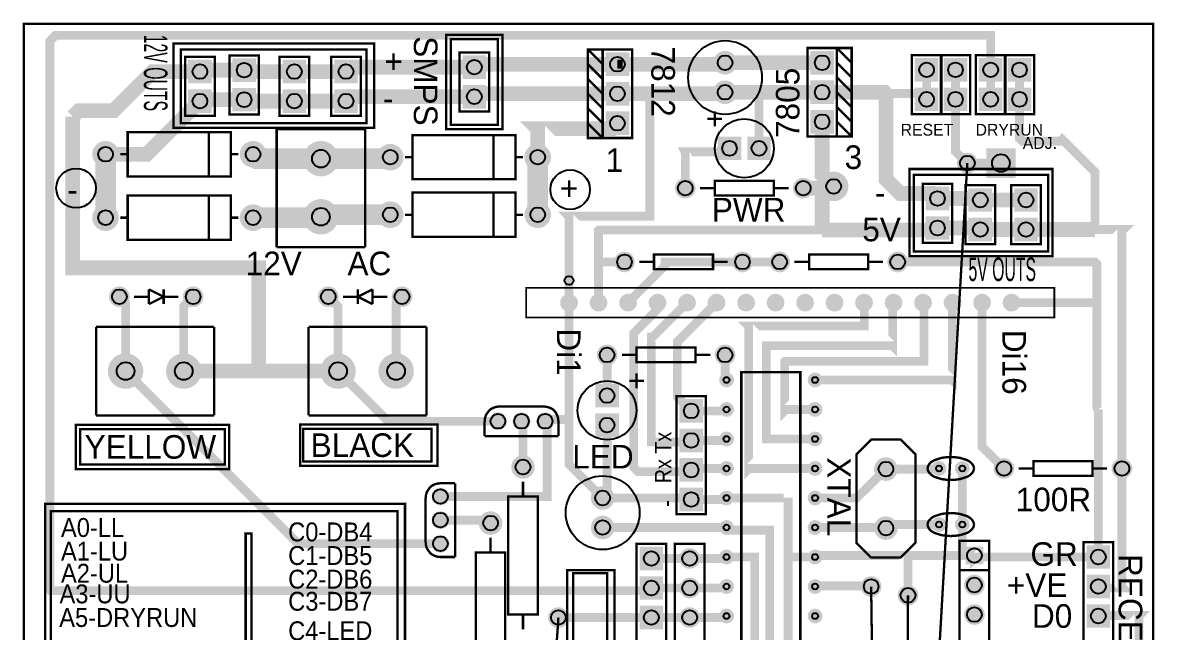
# Model space of a CAD drawing. Extents: x -4.21 to 4.21, y -2.67 to 2.66.
# Drawn here: x -4.207 to -0.371, y 0.598 to 2.661 of the extents above; entities that cross this region are included whole.
import ezdxf

# ---------------------------------------------------------------- set-up
doc = ezdxf.new("R2010")
doc.units = 0
doc.layers.get('0').update_dxf_attribs({"linetype": 'CONTINUOUS'})

# ---------------------------------------------------------------- blocks, each defined once
blk = doc.blocks.new('EPAD')
at = {"const_width": 0.5}
blk.add_lwpolyline([(-0.25, 0, 1), (0.25, 0, 1)], format="xyb", close=True, dxfattribs=at)
blk = doc.blocks.new('RPAD')
blk.add_trace([(-0.5, -0.5), (-0.5, 0.5), (0.5, -0.5), (0.5, 0.5)])

msp = doc.modelspace()

# ---------------------------------------------------------------- linework, layer by layer
for points, const_width in [([(-4.203, -2.657), (-0.375, -2.657), (-0.375, 2.657), (-4.203, 2.657), (-4.203, -2.657)], 0.008), ([(-0.926, 2.501), (-0.926, 2.618), (-4.096, 2.618), (-4.115, 2.598), (-4.115, 0.739), (-4.113, 0.736), (-2.371, 0.736)], 0.03), ([(-2.771, 2.3), (-2.581, 2.3), (-2.581, 2.62), (-2.771, 2.62), (-2.771, 2.3)], 0.008), ([(-2.756, 2.315), (-2.596, 2.315), (-2.596, 2.605), (-2.756, 2.605), (-2.756, 2.315)], 0.008), ([(-3.696, 2.305), (-3.016, 2.305), (-3.016, 2.59), (-3.696, 2.59), (-3.696, 2.305)], 0.008), ([(-3.671, 2.32), (-3.041, 2.32), (-3.041, 2.57), (-3.671, 2.57), (-3.671, 2.32)], 0.008), ([(-2.241, 2.27), (-2.141, 2.27), (-2.141, 2.57), (-2.241, 2.57), (-2.241, 2.27), (-2.291, 2.27), (-2.291, 2.57), (-2.241, 2.57)], 0.008), ([(-2.241, 2.52), (-2.291, 2.57)], 0.008), ([(-1.547, 2.275), (-1.447, 2.275), (-1.447, 2.575), (-1.547, 2.575), (-1.547, 2.275)], 0.008), ([(-1.447, 2.575), (-1.397, 2.575), (-1.397, 2.275), (-1.447, 2.275)], 0.008), ([(-1.447, 2.575), (-1.397, 2.525)], 0.008), ([(-2.676, 2.51), (-3.096, 2.51), (-3.111, 2.495), (-3.286, 2.495), (-3.451, 2.495), (-3.456, 2.5), (-3.601, 2.5), (-3.606, 2.495), (-3.766, 2.495), (-3.898, 2.363), (-4.016, 2.363), (-4.037, 2.342)], 0.05), ([(-3.656, 2.345), (-3.556, 2.345), (-3.556, 2.545), (-3.656, 2.545), (-3.656, 2.345)], 0.008), ([(-3.506, 2.35), (-3.406, 2.35), (-3.406, 2.55), (-3.506, 2.55), (-3.506, 2.35)], 0.008), ([(-3.336, 2.345), (-3.236, 2.345), (-3.236, 2.545), (-3.336, 2.545), (-3.336, 2.345)], 0.008), ([(-3.161, 2.345), (-3.061, 2.345), (-3.061, 2.545), (-3.161, 2.545), (-3.161, 2.345)], 0.008), ([(-2.726, 2.36), (-2.626, 2.36), (-2.626, 2.56), (-2.726, 2.56), (-2.726, 2.36)], 0.008), ([(-2.191, 2.52), (-2.666, 2.52), (-2.676, 2.51)], 0.05), ([(-2.191, 2.52), (-2.173, 2.52)], 0.03), ([(-2.173, 2.52), (-1.831, 2.52), (-1.826, 2.525)], 0.05), ([(-1.826, 2.525), (-1.497, 2.525)], 0.05), ([(-1.193, 2.351), (-1.093, 2.351), (-1.093, 2.551), (-1.193, 2.551), (-1.193, 2.351)], 0.008), ([(-1.095, 2.351), (-0.995, 2.351), (-0.995, 2.551), (-1.095, 2.551), (-1.095, 2.351)], 0.008), ([(-0.976, 2.351), (-0.876, 2.351), (-0.876, 2.551), (-0.976, 2.551), (-0.976, 2.351)], 0.008), ([(-0.878, 2.351), (-0.778, 2.351), (-0.778, 2.551), (-0.878, 2.551), (-0.878, 2.351)], 0.008), ([(-2.241, 2.47), (-2.291, 2.52)], 0.008), ([(-1.447, 2.525), (-1.397, 2.475)], 0.008), ([(-1.143, 2.501), (-1.143, 2.401)], 0.03), ([(-1.045, 2.501), (-1.045, 2.401)], 0.03), ([(-0.926, 2.501), (-0.926, 2.401)], 0.03), ([(-0.828, 2.501), (-0.828, 2.401), (-0.828, 2.269), (-0.818, 2.259), (-0.688, 2.259), (-0.683, 2.265), (-0.572, 2.154), (-0.572, 1.96)], 0.03), ([(-2.241, 2.42), (-2.291, 2.47)], 0.008), ([(-1.447, 2.475), (-1.397, 2.425)], 0.008), ([(-2.676, 2.41), (-3.096, 2.41), (-3.111, 2.395), (-3.286, 2.395), (-3.451, 2.395), (-3.456, 2.4), (-3.601, 2.4), (-3.606, 2.395), (-3.786, 2.215), (-3.926, 2.215)], 0.05), ([(-2.191, 2.42), (-2.666, 2.42), (-2.676, 2.41)], 0.05), ([(-2.355, 1.712), (-2.355, 2.004), (-2.356, 2.005), (-2.081, 2.005), (-2.081, 2.413), (-2.074, 2.42)], 0.03), ([(-2.241, 2.37), (-2.291, 2.42)], 0.008), ([(-2.191, 2.42), (-2.074, 2.42), (-1.831, 2.42), (-1.826, 2.425)], 0.05), ([(-2.191, 2.421), (-2.191, 2.42)], 0.05), ([(-1.826, 2.425), (-1.719, 2.425)], 0.05), ([(-1.719, 2.425), (-1.497, 2.425)], 0.05), ([(-1.711, 2.235), (-1.711, 2.416), (-1.719, 2.425)], 0.03), ([(-1.497, 2.425), (-1.285, 2.425), (-1.281, 2.421)], 0.05), ([(-1.447, 2.425), (-1.397, 2.375)], 0.008), ([(-1.281, 2.421), (-1.281, 2.13), (-1.233, 2.082), (-1.122, 2.082), (-1.106, 2.065), (-0.966, 2.065), (-0.961, 2.06), (-0.806, 2.06)], 0.05), ([(-1.281, 2.421), (-1.163, 2.421), (-1.143, 2.401)], 0.03), ([(-1.447, 2.375), (-1.397, 2.325)], 0.008), ([(-1.045, 2.401), (-1.045, 2.224), (-1.005, 2.185)], 0.03), ([(-4.037, 2.342), (-4.037, 1.83), (-3.407, 1.83), (-3.407, 1.48)], 0.05), ([(-2.461, 2.205), (-2.461, 2.301), (-2.462, 2.302), (-2.208, 2.302), (-2.191, 2.32)], 0.05), ([(-2.241, 2.32), (-2.291, 2.37)], 0.008), ([(-1.861, 2.36), (-1.861, 2.31)], 0.008), ([(-1.497, 2.325), (-1.497, 2.145), (-1.458, 2.106)], 0.05), ([(-3.346, 2.3), (-3.046, 2.3)], 0.008), ([(-3.346, 2.3), (-3.346, 1.9)], 0.008), ([(-3.046, 2.3), (-3.046, 1.9)], 0.008), ([(-2.241, 2.27), (-2.291, 2.32)], 0.008), ([(-1.886, 2.335), (-1.836, 2.335)], 0.008), ([(-1.447, 2.325), (-1.397, 2.275)], 0.008), ([(-3.851, 2.14), (-3.501, 2.14), (-3.501, 2.29), (-3.851, 2.29), (-3.851, 2.14)], 0.008), ([(-3.576, 2.29), (-3.576, 2.14)], 0.008), ([(-2.886, 2.13), (-2.536, 2.13), (-2.536, 2.28), (-2.886, 2.28), (-2.886, 2.13)], 0.008), ([(-2.611, 2.28), (-2.611, 2.13)], 0.008), ([(-3.926, 2.215), (-3.926, 2)], 0.07), ([(-3.196, 2.2), (-3.411, 2.2), (-3.426, 2.215)], 0.07), ([(-3.196, 2.2), (-2.966, 2.2), (-2.961, 2.205)], 0.07), ([(-2.461, 2.205), (-2.461, 2.01)], 0.07), ([(-1.961, 2.1), (-1.961, 2.221), (-1.962, 2.223), (-1.823, 2.223), (-1.811, 2.235)], 0.03), ([(-3.876, 2.215), (-3.851, 2.215)], 0.008), ([(-3.476, 2.215), (-3.501, 2.215)], 0.008), ([(-2.911, 2.205), (-2.886, 2.205)], 0.008), ([(-2.511, 2.205), (-2.536, 2.205)], 0.008), ([(-1.005, 2.185), (-1.123, 0.137)], 0.008), ([(-1.005, 2.185), (-0.891, 2.185), (-0.891, 2.185)], 0.03), ([(-1.201, 1.87), (-0.716, 1.87), (-0.716, 2.165), (-1.201, 2.165), (-1.201, 1.87)], 0.008), ([(-1.186, 1.885), (-0.731, 1.885), (-0.731, 2.145), (-1.186, 2.145), (-1.186, 1.885)], 0.008), ([(-1.861, 2.075), (-1.661, 2.075), (-1.661, 2.125), (-1.861, 2.125), (-1.861, 2.075)], 0.008), ([(-1.561, 2.1), (-1.505, 2.1), (-1.464, 2.1), (-1.458, 2.106)], 0.05), ([(-1.497, 1.958), (-1.497, 2.092), (-1.505, 2.1)], 0.05), ([(-1.156, 1.915), (-1.056, 1.915), (-1.056, 2.115), (-1.156, 2.115), (-1.156, 1.915)], 0.008), ([(-1.011, 1.91), (-0.911, 1.91), (-0.911, 2.11), (-1.011, 2.11), (-1.011, 1.91)], 0.008), ([(-0.856, 1.91), (-0.756, 1.91), (-0.756, 2.11), (-0.856, 2.11), (-0.856, 1.91)], 0.008), ([(-3.851, 1.925), (-3.501, 1.925), (-3.501, 2.075), (-3.851, 2.075), (-3.851, 1.925)], 0.008), ([(-3.576, 2.075), (-3.576, 1.925)], 0.008), ([(-2.886, 1.935), (-2.536, 1.935), (-2.536, 2.085), (-2.886, 2.085), (-2.886, 1.935)], 0.008), ([(-2.611, 2.085), (-2.611, 1.935)], 0.008), ([(-1.911, 2.1), (-1.861, 2.1)], 0.008), ([(-1.661, 2.1), (-1.611, 2.1)], 0.008), ([(-3.426, 2), (-3.199, 2), (-3.196, 2.003)], 0.07), ([(-2.961, 2.01), (-3.189, 2.01), (-3.196, 2.003)], 0.07), ([(-3.876, 2), (-3.851, 2)], 0.008), ([(-3.476, 2), (-3.501, 2)], 0.008), ([(-2.911, 2.01), (-2.886, 2.01)], 0.008), ([(-2.511, 2.01), (-2.536, 2.01)], 0.008), ([(-2.255, 1.853), (-2.255, 1.957), (-2.254, 1.958), (-1.497, 1.958)], 0.03), ([(-1.497, 1.958), (-1.113, 1.958), (-1.106, 1.965), (-0.966, 1.965), (-0.961, 1.96), (-0.806, 1.96), (-0.572, 1.96)], 0.05), ([(-0.481, 1.15), (-0.481, 1.955), (-0.476, 1.96), (-0.572, 1.96)], 0.03), ([(-3.046, 1.9), (-3.346, 1.9)], 0.008), ([(-2.255, 1.712), (-2.255, 1.84), (-2.255, 1.84), (-2.255, 1.853)], 0.03), ([(-2.167, 1.85), (-2.244, 1.85), (-2.255, 1.84)], 0.03), ([(-2.155, 1.712), (-2.029, 1.838), (-2.029, 1.85), (-1.767, 1.85)], 0.03), ([(-2.067, 1.85), (-2.117, 1.85)], 0.008), ([(-2.067, 1.825), (-1.867, 1.825), (-1.867, 1.875), (-2.067, 1.875), (-2.067, 1.825)], 0.008), ([(-1.817, 1.85), (-1.867, 1.85)], 0.008), ([(-1.767, 1.85), (-1.641, 1.85), (-1.64, 1.85), (-1.622, 1.832)], 0.03), ([(-1.541, 1.85), (-1.591, 1.85)], 0.008), ([(-1.541, 1.825), (-1.341, 1.825), (-1.341, 1.875), (-1.541, 1.875), (-1.541, 1.825)], 0.008), ([(-1.291, 1.85), (-1.341, 1.85)], 0.008), ([(-1.241, 1.85), (-0.573, 1.85), (-0.566, 1.843), (-0.566, 1.703)], 0.03), ([(-2.5, 1.662), (-0.71, 1.662), (-0.71, 1.762), (-2.5, 1.762), (-2.5, 1.662)], 0.006), ([(-3.858, 1.48), (-3.858, 1.711), (-3.879, 1.732)], 0.03), ([(-3.829, 1.732), (-3.779, 1.732)], 0.008), ([(-3.779, 1.757), (-3.779, 1.707)], 0.008), ([(-3.779, 1.757), (-3.729, 1.732)], 0.008), ([(-3.779, 1.707), (-3.729, 1.732)], 0.008), ([(-3.729, 1.757), (-3.729, 1.707)], 0.008), ([(-3.729, 1.732), (-3.679, 1.732)], 0.008), ([(-3.661, 1.48), (-3.661, 1.7), (-3.629, 1.732)], 0.03), ([(-3.138, 1.48), (-3.138, 1.699), (-3.171, 1.732)], 0.03), ([(-3.071, 1.732), (-3.121, 1.732)], 0.008), ([(-3.021, 1.757), (-3.071, 1.732)], 0.008), ([(-3.071, 1.707), (-3.071, 1.757)], 0.008), ([(-3.021, 1.707), (-3.071, 1.732)], 0.008), ([(-3.021, 1.707), (-3.021, 1.757)], 0.008), ([(-2.971, 1.732), (-3.021, 1.732)], 0.008), ([(-2.941, 1.48), (-2.941, 1.711), (-2.921, 1.732)], 0.03), ([(-2.355, 1.712), (-2.355, 1.319), (-2.358, 1.316), (-2.429, 1.316), (-2.436, 1.31)], 0.03), ([(-2.055, 1.712), (-2.055, 1.69), (-2.136, 1.608), (-2.136, 1.154), (-2.121, 1.139), (-1.947, 1.139), (-1.941, 1.145)], 0.03), ([(-1.955, 1.712), (-2.072, 1.595), (-2.076, 1.595), (-2.076, 1.24), (-1.946, 1.24), (-1.941, 1.245)], 0.03), ([(-1.855, 1.712), (-1.988, 1.579), (-1.988, 1.393), (-1.941, 1.345)], 0.03), ([(-1.521, 1.15), (-1.745, 1.15), (-1.746, 1.149), (-1.746, 1.632), (-1.747, 1.633), (-1.354, 1.633), (-1.354, 1.711), (-1.355, 1.712)], 0.03), ([(-1.521, 1.25), (-1.686, 1.25), (-1.686, 1.25), (-1.686, 1.566), (-1.259, 1.566), (-1.258, 1.565), (-1.258, 1.709), (-1.255, 1.712)], 0.03), ([(-1.521, 1.35), (-1.619, 1.35), (-1.624, 1.345), (-1.624, 1.512), (-1.623, 1.513), (-1.152, 1.513), (-1.152, 1.71), (-1.155, 1.712)], 0.03), ([(-1.521, 1.45), (-1.057, 1.45), (-1.056, 1.449), (-1.056, 1.711), (-1.055, 1.712)], 0.03), ([(-0.955, 1.712), (-0.955, 1.224), (-0.881, 1.15)], 0.03), ([(-0.855, 1.712), (-0.576, 1.712), (-0.566, 1.703)], 0.03), ([(-0.566, 1.703), (-0.566, 1.377), (-0.566, 1.356), (-0.561, 1.35)], 0.03), ([(-3.958, 1.33), (-3.958, 1.63)], 0.008), ([(-3.958, 1.63), (-3.558, 1.63)], 0.008), ([(-3.558, 1.63), (-3.558, 1.33)], 0.008), ([(-3.238, 1.33), (-3.238, 1.63)], 0.008), ([(-3.238, 1.63), (-2.838, 1.63)], 0.008), ([(-2.838, 1.63), (-2.838, 1.33)], 0.008), ([(-2.226, 1.397), (-2.226, 1.535)], 0.03), ([(-2.176, 1.535), (-2.126, 1.535)], 0.008), ([(-2.126, 1.51), (-1.926, 1.51), (-1.926, 1.56), (-2.126, 1.56), (-2.126, 1.51)], 0.008), ([(-1.926, 1.535), (-1.876, 1.535)], 0.008), ([(-1.826, 1.535), (-1.826, 1.455), (-1.821, 1.45)], 0.03), ([(-3.661, 1.48), (-3.407, 1.48), (-3.138, 1.48)], 0.05), ([(-2.791, 0.895), (-3.273, 0.895), (-3.858, 1.48)], 0.03), ([(-2.596, 1.31), (-2.968, 1.31), (-3.138, 1.48)], 0.03), ([(-2.126, 1.472), (-2.126, 1.422)], 0.008), ([(-1.571, 0.126), (-1.571, 1.476), (-1.771, 1.476), (-1.771, 0.126)], 0.008), ([(-2.101, 1.447), (-2.151, 1.447)], 0.008), ([(-1.991, 0.995), (-1.891, 0.995), (-1.891, 1.395), (-1.991, 1.395), (-1.991, 0.995)], 0.008), ([(-2.641, 1.31), (-2.64, 1.32), (-2.637, 1.33), (-2.632, 1.338), (-2.626, 1.346), (-2.619, 1.352), (-2.611, 1.356), (-2.601, 1.359), (-2.591, 1.36)], 0.008), ([(-2.591, 1.36), (-2.441, 1.36)], 0.008), ([(-2.391, 1.26), (-2.391, 1.31), (-2.392, 1.32), (-2.395, 1.33), (-2.399, 1.338), (-2.405, 1.346), (-2.412, 1.352), (-2.421, 1.356), (-2.431, 1.359), (-2.441, 1.36)], 0.008), ([(-1.941, 1.345), (-1.826, 1.345), (-1.821, 1.35)], 0.03), ([(-0.561, 0.85), (-0.561, 1.35)], 0.03), ([(-3.958, 1.33), (-3.558, 1.33)], 0.008), ([(-3.238, 1.33), (-2.838, 1.33)], 0.008), ([(-2.791, 1.055), (-2.429, 1.055), (-2.429, 1.055), (-2.429, 1.304), (-2.436, 1.31)], 0.03), ([(-2.641, 1.26), (-2.641, 1.31)], 0.008), ([(-2.511, 1.155), (-2.511, 1.305), (-2.516, 1.31)], 0.03), ([(-2.355, 1.319), (-2.355, 1.164), (-2.241, 1.05)], 0.03), ([(-2.226, 1.297), (-2.226, 1.065), (-2.241, 1.05), (-1.946, 1.05), (-1.941, 1.045), (-1.826, 1.045), (-1.821, 1.05)], 0.03), ([(-4.027, 1.148), (-3.507, 1.148), (-3.507, 1.298), (-4.027, 1.298), (-4.027, 1.148)], 0.008), ([(-4.012, 1.163), (-3.522, 1.163), (-3.522, 1.283), (-4.012, 1.283), (-4.012, 1.163)], 0.008), ([(-3.266, 1.159), (-2.801, 1.159), (-2.801, 1.299), (-3.266, 1.299), (-3.266, 1.159)], 0.008), ([(-3.256, 1.174), (-2.821, 1.174), (-2.821, 1.284), (-3.256, 1.284), (-3.256, 1.174)], 0.008), ([(-2.391, 1.26), (-2.641, 1.26)], 0.008), ([(-1.941, 1.245), (-1.826, 1.245), (-1.821, 1.25)], 0.03), ([(-1.181, 1.198), (-1.181, 0.898), (-1.231, 0.848), (-1.331, 0.848), (-1.381, 0.898), (-1.381, 1.198), (-1.331, 1.248), (-1.231, 1.248), (-1.181, 1.198)], 0.008), ([(-1.14, 1.15), (-1.138, 1.158), (-1.134, 1.165), (-1.127, 1.172), (-1.117, 1.178), (-1.105, 1.182), (-1.092, 1.186), (-1.077, 1.188), (-1.061, 1.189)], 0.008), ([(-0.982, 1.15), (-0.984, 1.158), (-0.988, 1.165), (-0.995, 1.172), (-1.005, 1.178), (-1.017, 1.182), (-1.03, 1.186), (-1.045, 1.188), (-1.061, 1.189)], 0.008), ([(-1.821, 1.15), (-1.936, 1.15), (-1.941, 1.145)], 0.03), ([(-1.521, 1.05), (-1.38, 1.05), (-1.281, 1.148)], 0.03), ([(-1.281, 1.148), (-1.102, 1.148), (-1.101, 1.15)], 0.03), ([(-1.14, 1.15), (-1.138, 1.142), (-1.134, 1.135), (-1.127, 1.128), (-1.117, 1.122), (-1.105, 1.118), (-1.092, 1.114), (-1.077, 1.112), (-1.061, 1.111)], 0.008), ([(-0.982, 1.15), (-0.984, 1.142), (-0.988, 1.135), (-0.995, 1.128), (-1.005, 1.122), (-1.017, 1.118), (-1.03, 1.114), (-1.045, 1.112), (-1.061, 1.111)], 0.008), ([(-1.022, 1.15), (-1.022, 0.96), (-1.022, 0.859), (-1.026, 0.855)], 0.03), ([(-0.831, 1.15), (-0.781, 1.15)], 0.008), ([(-0.781, 1.125), (-0.581, 1.125), (-0.581, 1.175), (-0.781, 1.175), (-0.781, 1.125)], 0.008), ([(-0.581, 1.15), (-0.531, 1.15)], 0.008), ([(-0.481, 1.15), (-0.481, 0.748), (-0.478, 0.745), (-0.556, 0.745), (-0.561, 0.75)], 0.03), ([(-2.741, 1.1), (-2.791, 1.1), (-2.801, 1.099), (-2.811, 1.096), (-2.819, 1.092), (-2.826, 1.086), (-2.832, 1.078), (-2.837, 1.07), (-2.84, 1.06), (-2.841, 1.05)], 0.008), ([(-2.741, 1.1), (-2.741, 0.85)], 0.008), ([(-2.511, 1.055), (-2.511, 1.105)], 0.008), ([(-2.841, 0.9), (-2.841, 1.05)], 0.008), ([(-2.561, 0.655), (-2.461, 0.655), (-2.461, 1.055), (-2.561, 1.055), (-2.561, 0.655)], 0.008), ([(-1.821, 1.05), (-1.612, 1.05), (-1.612, 1.051), (-1.612, 0.856), (-1.606, 0.85)], 0.03), ([(-4.131, -0.014), (-2.911, -0.014), (-2.911, 1.03), (-4.131, 1.03), (-4.131, -0.014)], 0.008), ([(-4.111, 0.01), (-2.936, 0.01), (-2.936, 1.005), (-4.111, 1.005), (-4.111, 0.01)], 0.008), ([(-1.14, 0.96), (-1.138, 0.968), (-1.134, 0.975), (-1.127, 0.982), (-1.117, 0.988), (-1.105, 0.992), (-1.092, 0.996), (-1.077, 0.998), (-1.061, 0.999)], 0.008), ([(-0.982, 0.96), (-0.984, 0.968), (-0.988, 0.975), (-0.995, 0.982), (-1.005, 0.988), (-1.017, 0.992), (-1.03, 0.996), (-1.045, 0.998), (-1.061, 0.999)], 0.008), ([(-2.791, 0.975), (-2.631, 0.975), (-2.621, 0.965)], 0.03), ([(-1.821, 0.95), (-2.241, 0.95)], 0.03), ([(-1.541, -0.269), (-1.675, -0.134), (-1.675, 0.941), (-1.812, 0.941), (-1.821, 0.95)], 0.03), ([(-1.521, 0.95), (-1.291, 0.95), (-1.283, 0.95), (-1.281, 0.948)], 0.03), ([(-1.101, 0.96), (-1.281, 0.96), (-1.291, 0.95)], 0.03), ([(-1.14, 0.96), (-1.138, 0.952), (-1.134, 0.945), (-1.127, 0.938), (-1.117, 0.932), (-1.105, 0.928), (-1.092, 0.924), (-1.077, 0.922), (-1.061, 0.921)], 0.008), ([(-0.982, 0.96), (-0.984, 0.952), (-0.988, 0.945), (-0.995, 0.938), (-1.005, 0.932), (-1.017, 0.928), (-1.03, 0.924), (-1.045, 0.922), (-1.061, 0.921)], 0.008), ([(-3.451, 0.405), (-3.431, 0.405), (-3.431, 0.93), (-3.451, 0.93), (-3.451, 0.405)], 0.008), ([(-2.791, 0.85), (-2.801, 0.851), (-2.811, 0.854), (-2.819, 0.858), (-2.826, 0.864), (-2.832, 0.872), (-2.837, 0.88), (-2.84, 0.89), (-2.841, 0.9)], 0.008), ([(-2.621, 0.865), (-2.621, 0.915)], 0.008), ([(-2.126, 0.095), (-2.026, 0.095), (-2.026, 0.895), (-2.126, 0.895), (-2.126, 0.095)], 0.008), ([(-1.996, -0.004), (-1.896, -0.004), (-1.896, 0.895), (-1.996, 0.895), (-1.996, -0.004)], 0.008), ([(-1.031, 0.105), (-0.931, 0.105), (-0.931, 0.905), (-1.031, 0.905), (-1.031, 0.105)], 0.008), ([(-0.611, 0.2), (-0.511, 0.2), (-0.511, 0.9), (-0.611, 0.9), (-0.611, 0.2)], 0.008), ([(-2.741, 0.85), (-2.791, 0.85)], 0.008), ([(-2.671, 0.465), (-2.571, 0.465), (-2.571, 0.865), (-2.671, 0.865), (-2.671, 0.465)], 0.008), ([(-1.946, 0.845), (-2.076, 0.845)], 0.03), ([(-1.946, 0.845), (-1.826, 0.845), (-1.821, 0.85)], 0.03), ([(-1.821, 0.85), (-1.726, 0.85), (-1.726, -0.214), (-1.581, -0.359), (-1.191, -0.359), (-1.093, -0.359)], 0.03), ([(-1.612, 0.856), (-1.612, -0.038), (-1.521, -0.129)], 0.03), ([(-1.521, 0.85), (-1.606, 0.85)], 0.03), ([(-1.206, 0.72), (-1.206, 0.85), (-1.201, 0.855), (-1.516, 0.855), (-1.521, 0.85)], 0.03), ([(-1.096, 0.855), (-1.201, 0.855)], 0.03), ([(-0.981, 0.855), (-1.026, 0.855), (-1.096, 0.855)], 0.03), ([(-0.981, 0.855), (-0.981, 0.845), (-0.976, 0.85), (-0.561, 0.85)], 0.03), ([(-2.361, -0.939), (-2.201, -0.939), (-2.201, 0.805), (-2.361, 0.805), (-2.361, -0.939)], 0.008), ([(-0.931, 0.805), (-1.031, 0.805)], 0.008), ([(-2.341, -0.924), (-2.226, -0.924), (-2.226, 0.795), (-2.341, 0.795), (-2.341, -0.924)], 0.008), ([(-1.946, 0.745), (-2.076, 0.745), (-2.084, 0.736), (-2.371, 0.736)], 0.03), ([(-1.946, 0.745), (-1.826, 0.745), (-1.821, 0.75)], 0.03), ([(-1.521, 0.75), (-1.521, 0.752), (-1.333, 0.752), (-1.331, 0.75)], 0.03), ([(-1.331, 0.75), (-1.321, 0.025)], 0.008), ([(-1.211, 0.001), (-1.206, 0.72)], 0.008), ([(-2.511, 0.605), (-2.511, 0.655)], 0.008), ([(-1.946, 0.645), (-2.076, 0.645), (-2.391, 0.645)], 0.03), ([(-1.946, 0.645), (-1.826, 0.645), (-1.821, 0.65)], 0.03), ([(-0.552, 0.078), (-0.429, 0.078), (-0.423, 0.072), (-0.423, 0.65), (-0.421, 0.652), (-0.558, 0.652), (-0.561, 0.65)], 0.03), ([(-2.391, 0.645), (-2.511, -1.124)], 0.008)]:
    msp.add_lwpolyline(points, dxfattribs=dict(const_width=const_width))
for centre, radius in [((-2.676, 2.51), 0.025), ((-2.191, 2.52), 0.025), ((-1.826, 2.525), 0.025), ((-1.497, 2.525), 0.025), ((-3.606, 2.495), 0.025), ((-3.456, 2.5), 0.025), ((-3.286, 2.495), 0.025), ((-3.111, 2.495), 0.025), ((-1.143, 2.501), 0.025), ((-1.045, 2.501), 0.025), ((-0.926, 2.501), 0.025), ((-0.828, 2.501), 0.025), ((-3.606, 2.395), 0.025), ((-3.456, 2.4), 0.025), ((-3.286, 2.395), 0.025), ((-3.111, 2.395), 0.025), ((-2.676, 2.41), 0.025), ((-2.191, 2.42), 0.025), ((-1.826, 2.425), 0.025), ((-1.497, 2.425), 0.025), ((-1.143, 2.401), 0.025), ((-1.045, 2.401), 0.025), ((-0.926, 2.401), 0.025), ((-0.828, 2.401), 0.025), ((-2.191, 2.32), 0.025), ((-1.497, 2.325), 0.025), ((-3.926, 2.215), 0.025), ((-3.426, 2.215), 0.025), ((-3.196, 2.2), 0.03), ((-2.961, 2.205), 0.025), ((-2.461, 2.205), 0.025), ((-1.811, 2.235), 0.025), ((-1.711, 2.235), 0.025), ((-1.005, 2.185), 0.025), ((-0.891, 2.185), 0.03), ((-1.961, 2.1), 0.025), ((-1.561, 2.1), 0.025), ((-1.458, 2.106), 0.025), ((-1.106, 2.065), 0.025), ((-0.961, 2.06), 0.025), ((-0.806, 2.06), 0.025), ((-2.961, 2.01), 0.025), ((-2.461, 2.01), 0.025), ((-3.926, 2), 0.025), ((-3.426, 2), 0.025), ((-3.196, 2.003), 0.03), ((-1.106, 1.965), 0.025), ((-0.961, 1.96), 0.025), ((-0.806, 1.96), 0.025), ((-2.167, 1.85), 0.025), ((-1.767, 1.85), 0.025), ((-1.641, 1.85), 0.025), ((-1.241, 1.85), 0.025), ((-3.879, 1.732), 0.025), ((-3.629, 1.732), 0.025), ((-3.171, 1.732), 0.025), ((-2.921, 1.732), 0.025), ((-2.226, 1.535), 0.025), ((-1.826, 1.535), 0.025), ((-3.858, 1.48), 0.03), ((-3.661, 1.48), 0.03), ((-3.138, 1.48), 0.03), ((-2.941, 1.48), 0.03), ((-1.821, 1.45), 0.01), ((-1.521, 1.45), 0.01), ((-2.226, 1.397), 0.025), ((-1.941, 1.345), 0.025), ((-1.821, 1.35), 0.01), ((-1.521, 1.35), 0.01), ((-2.596, 1.31), 0.025), ((-2.516, 1.31), 0.025), ((-2.436, 1.31), 0.025), ((-2.226, 1.297), 0.025), ((-1.941, 1.245), 0.025), ((-1.821, 1.25), 0.01), ((-1.521, 1.25), 0.01), ((-2.511, 1.155), 0.025), ((-1.941, 1.145), 0.025), ((-1.821, 1.15), 0.01), ((-1.521, 1.15), 0.01), ((-1.281, 1.148), 0.025), ((-1.101, 1.15), 0.01), ((-1.022, 1.15), 0.01), ((-0.881, 1.15), 0.025), ((-0.481, 1.15), 0.025), ((-2.791, 1.055), 0.025), ((-2.241, 1.05), 0.025), ((-1.941, 1.045), 0.025), ((-1.821, 1.05), 0.01), ((-1.521, 1.05), 0.01), ((-2.791, 0.975), 0.025), ((-2.621, 0.965), 0.025), ((-2.241, 0.95), 0.025), ((-1.821, 0.95), 0.01), ((-1.521, 0.95), 0.01), ((-1.281, 0.948), 0.025), ((-1.101, 0.96), 0.01), ((-1.022, 0.96), 0.01), ((-2.791, 0.895), 0.025), ((-2.076, 0.845), 0.025), ((-1.946, 0.845), 0.025), ((-1.821, 0.85), 0.01), ((-1.521, 0.85), 0.01), ((-0.981, 0.855), 0.025), ((-0.561, 0.85), 0.025), ((-2.076, 0.745), 0.025), ((-1.946, 0.745), 0.025), ((-1.331, 0.75), 0.025), ((-0.981, 0.755), 0.025), ((-0.561, 0.75), 0.025), ((-1.821, 0.75), 0.01), ((-1.521, 0.75), 0.01), ((-1.206, 0.72), 0.025), ((-2.391, 0.645), 0.025), ((-2.076, 0.645), 0.025), ((-1.946, 0.645), 0.025), ((-1.821, 0.65), 0.01), ((-1.521, 0.65), 0.01), ((-0.981, 0.655), 0.025), ((-0.561, 0.65), 0.025)]:
    msp.add_circle(centre, radius)
at = {"layer": '12632256'}
for centre, radius in [((-1.826, 2.475), 0.125), ((-1.761, 2.235), 0.1), ((-1.761, 2.235), 0), ((-4.026, 2.1), 0.067), ((-2.351, 2.095), 0.067), ((-2.355, 1.787), 0.015), ((-2.226, 1.347), 0.1), ((-2.226, 1.347), 0), ((-2.241, 1), 0.125)]:
    msp.add_circle(centre, radius, dxfattribs=at)

# ---------------------------------------------------------------- block references
for p, xscale, yscale, rotation in [((-3.606, 2.495), 0.08, 0.08, 90), ((-3.456, 2.5), 0.08, 0.08, 90), ((-3.286, 2.495), 0.08, 0.08, 90), ((-3.111, 2.495), 0.08, 0.08, 90), ((-2.676, 2.51), 0.08, 0.08, 90), ((-2.191, 2.52), 0.08, 0.08, 90), ((-1.497, 2.525), 0.08, 0.08, 270), ((-1.143, 2.501), 0.08, 0.08, 90), ((-1.045, 2.501), 0.08, 0.08, 90), ((-0.926, 2.501), 0.08, 0.08, 90), ((-0.828, 2.501), 0.08, 0.08, 90), ((-2.191, 2.42), 0.08, 0.08, 90), ((-1.497, 2.425), 0.08, 0.08, 270), ((-3.606, 2.395), 0.08, 0.08, 90), ((-3.456, 2.4), 0.08, 0.08, 90), ((-3.286, 2.395), 0.08, 0.08, 90), ((-3.111, 2.395), 0.08, 0.08, 90), ((-2.676, 2.41), 0.08, 0.08, 90), ((-1.143, 2.401), 0.08, 0.08, 90), ((-1.045, 2.401), 0.08, 0.08, 90), ((-0.926, 2.401), 0.08, 0.08, 90), ((-0.828, 2.401), 0.08, 0.08, 90), ((-2.191, 2.32), 0.08, 0.08, 90), ((-1.497, 2.325), 0.08, 0.08, 270), ((-1.106, 2.065), 0.08, 0.08, 90), ((-0.961, 2.06), 0.08, 0.08, 90), ((-0.806, 2.06), 0.08, 0.08, 90), ((-1.106, 1.965), 0.08, 0.08, 90), ((-0.961, 1.96), 0.08, 0.08, 90), ((-0.806, 1.96), 0.08, 0.08, 90), ((-2.226, 1.397), 0.08, 0.08, 270), ((-1.941, 1.345), 0.08, 0.08, 90), ((-2.226, 1.297), 0.08, 0.08, 270), ((-1.941, 1.245), 0.08, 0.08, 90), ((-1.941, 1.145), 0.08, 0.08, 90), ((-1.941, 1.045), 0.08, 0.08, 90), ((-2.076, 0.845), 0.08, 0.08, 90), ((-0.981, 0.855), 0.06, 0.06, 270), ((-0.561, 0.85), 0.08, 0.08, 90), ((-2.076, 0.745), 0.08, 0.08, 90), ((-0.561, 0.75), 0.08, 0.08, 90), ((-2.076, 0.645), 0.08, 0.08, 90), ((-0.561, 0.65), 0.08, 0.08, 90)]:
    msp.add_blockref('RPAD', p, dxfattribs=dict(xscale=xscale, yscale=yscale, rotation=rotation))
for name, p, xscale, yscale in [('EPAD', (-1.826, 2.525), 0.08, 0.08), ('EPAD', (-1.826, 2.425), 0.08, 0.08), ('RPAD', (-1.811, 2.235), 0.08, 0.08), ('RPAD', (-1.711, 2.235), 0.08, 0.08), ('EPAD', (-3.926, 2.215), 0.09, 0.09), ('EPAD', (-3.426, 2.215), 0.09, 0.09), ('EPAD', (-3.196, 2.2), 0.12, 0.12), ('EPAD', (-2.961, 2.205), 0.09, 0.09), ('EPAD', (-2.461, 2.205), 0.09, 0.09), ('RPAD', (-0.891, 2.185), 0.1, 0.1), ('EPAD', (-1.005, 2.185), 0.07, 0.07), ('EPAD', (-1.458, 2.106), 0.1, 0.1), ('EPAD', (-1.961, 2.1), 0.07, 0.07), ('EPAD', (-1.561, 2.1), 0.07, 0.07), ('EPAD', (-3.926, 2), 0.09, 0.09), ('EPAD', (-3.426, 2), 0.09, 0.09), ('EPAD', (-3.196, 2.003), 0.12, 0.12), ('EPAD', (-2.961, 2.01), 0.09, 0.09), ('EPAD', (-2.461, 2.01), 0.09, 0.09), ('EPAD', (-2.167, 1.85), 0.07, 0.07), ('EPAD', (-1.767, 1.85), 0.07, 0.07), ('EPAD', (-1.641, 1.85), 0.07, 0.07), ('EPAD', (-1.241, 1.85), 0.07, 0.07), ('EPAD', (-3.879, 1.732), 0.07, 0.07), ('EPAD', (-3.629, 1.732), 0.07, 0.07), ('EPAD', (-3.171, 1.732), 0.07, 0.07), ('EPAD', (-2.921, 1.732), 0.07, 0.07), ('EPAD', (-2.355, 1.712), 0.06, 0.06), ('EPAD', (-2.355, 1.712), 0.06, 0.06), ('EPAD', (-2.255, 1.712), 0.06, 0.06), ('EPAD', (-2.255, 1.712), 0.06, 0.06), ('EPAD', (-2.155, 1.712), 0.06, 0.06), ('EPAD', (-2.155, 1.712), 0.06, 0.06), ('EPAD', (-2.055, 1.712), 0.06, 0.06), ('EPAD', (-2.055, 1.712), 0.06, 0.06), ('EPAD', (-1.955, 1.712), 0.06, 0.06), ('EPAD', (-1.955, 1.712), 0.06, 0.06), ('EPAD', (-1.855, 1.712), 0.06, 0.06), ('EPAD', (-1.855, 1.712), 0.06, 0.06), ('EPAD', (-1.755, 1.712), 0.06, 0.06), ('EPAD', (-1.755, 1.712), 0.06, 0.06), ('EPAD', (-1.655, 1.712), 0.06, 0.06), ('EPAD', (-1.655, 1.712), 0.06, 0.06), ('EPAD', (-1.555, 1.712), 0.06, 0.06), ('EPAD', (-1.555, 1.712), 0.06, 0.06), ('EPAD', (-1.455, 1.712), 0.06, 0.06), ('EPAD', (-1.455, 1.712), 0.06, 0.06), ('EPAD', (-1.355, 1.712), 0.06, 0.06), ('EPAD', (-1.355, 1.712), 0.06, 0.06), ('EPAD', (-1.255, 1.712), 0.06, 0.06), ('EPAD', (-1.255, 1.712), 0.06, 0.06), ('EPAD', (-1.155, 1.712), 0.06, 0.06), ('EPAD', (-1.155, 1.712), 0.06, 0.06), ('EPAD', (-1.055, 1.712), 0.06, 0.06), ('EPAD', (-1.055, 1.712), 0.06, 0.06), ('EPAD', (-0.955, 1.712), 0.06, 0.06), ('EPAD', (-0.955, 1.712), 0.06, 0.06), ('EPAD', (-0.855, 1.712), 0.06, 0.06), ('EPAD', (-0.855, 1.712), 0.06, 0.06), ('EPAD', (-3.858, 1.48), 0.12, 0.12), ('EPAD', (-3.661, 1.48), 0.12, 0.12), ('EPAD', (-3.138, 1.48), 0.12, 0.12), ('EPAD', (-2.941, 1.48), 0.12, 0.12), ('EPAD', (-2.226, 1.535), 0.07, 0.07), ('EPAD', (-1.826, 1.535), 0.07, 0.07), ('EPAD', (-1.821, 1.45), 0.05, 0.05), ('EPAD', (-1.521, 1.45), 0.05, 0.05), ('EPAD', (-1.821, 1.35), 0.05, 0.05), ('EPAD', (-1.521, 1.35), 0.05, 0.05), ('EPAD', (-2.596, 1.31), 0.06, 0.06), ('EPAD', (-2.516, 1.31), 0.06, 0.06), ('EPAD', (-2.436, 1.31), 0.06, 0.06), ('EPAD', (-1.821, 1.25), 0.05, 0.05), ('EPAD', (-1.521, 1.25), 0.05, 0.05), ('EPAD', (-2.511, 1.155), 0.08, 0.08), ('EPAD', (-1.821, 1.15), 0.05, 0.05), ('EPAD', (-1.521, 1.15), 0.05, 0.05), ('EPAD', (-1.281, 1.148), 0.08, 0.08), ('EPAD', (-1.101, 1.15), 0.05, 0.05), ('EPAD', (-1.022, 1.15), 0.05, 0.05), ('EPAD', (-0.881, 1.15), 0.07, 0.07), ('EPAD', (-0.481, 1.15), 0.07, 0.07), ('EPAD', (-2.791, 1.055), 0.06, 0.06), ('EPAD', (-2.241, 1.05), 0.08, 0.08), ('EPAD', (-1.821, 1.05), 0.05, 0.05), ('EPAD', (-1.521, 1.05), 0.05, 0.05), ('EPAD', (-2.791, 0.975), 0.06, 0.06), ('EPAD', (-2.621, 0.965), 0.08, 0.08), ('EPAD', (-2.241, 0.95), 0.08, 0.08), ('EPAD', (-1.821, 0.95), 0.05, 0.05), ('EPAD', (-1.521, 0.95), 0.05, 0.05), ('EPAD', (-1.281, 0.948), 0.08, 0.08), ('EPAD', (-1.101, 0.96), 0.05, 0.05), ('EPAD', (-1.022, 0.96), 0.05, 0.05), ('EPAD', (-2.791, 0.895), 0.06, 0.06), ('EPAD', (-1.946, 0.845), 0.07, 0.07), ('EPAD', (-1.821, 0.85), 0.05, 0.05), ('EPAD', (-1.521, 0.85), 0.05, 0.05), ('EPAD', (-1.946, 0.745), 0.07, 0.07), ('EPAD', (-1.821, 0.75), 0.05, 0.05), ('EPAD', (-1.521, 0.75), 0.05, 0.05), ('EPAD', (-1.331, 0.75), 0.07, 0.07), ('EPAD', (-0.981, 0.755), 0.07, 0.07), ('EPAD', (-1.206, 0.72), 0.07, 0.07), ('EPAD', (-2.391, 0.645), 0.07, 0.07), ('EPAD', (-1.946, 0.645), 0.07, 0.07), ('EPAD', (-1.821, 0.65), 0.05, 0.05), ('EPAD', (-1.521, 0.65), 0.05, 0.05), ('EPAD', (-0.981, 0.655), 0.07, 0.07)]:
    msp.add_blockref(name, p, dxfattribs=dict(xscale=xscale, yscale=yscale))

# ---------------------------------------------------------------- texts
for s, height, rotation, width, p in [('12V OUTS', 0.08, -90, 0.5, (-3.796, 2.62)), ('Tx', 0.056, 90, 0.892857, (-2.008, 1.2)), ('Rx', 0.056, 90, 0.892857, (-2.008, 1.1)), ('-', 0.056, 90, 0.892857, (-1.998, 1.02))]:
    msp.add_text(s, height=height, rotation=rotation, dxfattribs=dict(at, width=width)).set_placement(p)
for s, rotation, p in [('SMPS', -90, (-2.881, 2.615)), ('7812', -90, (-2.076, 2.58)), ('7805', 90, (-1.574, 2.27)), ('Di1', -90, (-2.396, 1.625)), ('Di16', -90, (-0.886, 1.62)), ('XTAL', -90, (-1.48, 1.188)), ('RECEIVER', -90, (-0.492, 0.86))]:
    msp.add_text(s, height=0.08, rotation=rotation, dxfattribs=at).set_placement(p)
for s, height, p in [('+', 0.08, (-2.981, 2.49)), ('-', 0.08, (-2.986, 2.365)), ('RESET', 0.04, (-1.231, 2.278)), ('DRYRUN', 0.04, (-0.977, 2.278)), ('ADJ.', 0.04, (-0.817, 2.233)), ('1', 0.08, (-2.231, 2.155)), ('3', 0.08, (-1.421, 2.165)), ('+', 0.08, (-2.386, 2.06)), ('-', 0.08, (-4.056, 2.055)), ('-', 0.08, (-1.318, 2.045)), ('PWR', 0.08, (-1.871, 1.987)), ('5V', 0.08, (-1.361, 1.92)), ('12V', 0.08, (-3.451, 1.805)), ('AC', 0.08, (-3.106, 1.805)), ('BLACK', 0.08, (-3.231, 1.189)), ('YELLOW', 0.08, (-3.997, 1.183)), ('LED', 0.08, (-2.344, 1.15)), ('100R', 0.08, (-0.841, 1.005)), ('GR', 0.08, (-0.791, 0.82)), ('+VE', 0.08, (-0.871, 0.715)), ('D0', 0.08, (-0.786, 0.61))]:
    msp.add_text(s, height=height, dxfattribs=at).set_placement(p)
for s, height, width, p in [('5V OUTS', 0.08, 0.5, (-1.001, 1.785)), ('A0-LL', 0.064, 0.9375, (-4.077, 0.918)), ('C0-DB4', 0.064, 0.9375, (-3.307, 0.903)), ('A1-LU', 0.064, 0.9375, (-4.077, 0.838)), ('C1-DB5', 0.064, 0.9375, (-3.307, 0.823)), ('A2-UL', 0.064, 0.9375, (-4.077, 0.763)), ('C2-DB6', 0.064, 0.9375, (-3.307, 0.743)), ('A3-UU', 0.064, 0.9375, (-4.082, 0.693)), ('C3-DB7', 0.064, 0.9375, (-3.307, 0.668)), ('A5-DRYRUN', 0.064, 0.9375, (-4.083, 0.613)), ('C4-LED', 0.064, 0.9375, (-3.307, 0.568))]:
    msp.add_text(s, height=height, dxfattribs=dict(at, width=width)).set_placement(p)

doc.saveas('drawing.dxf')
